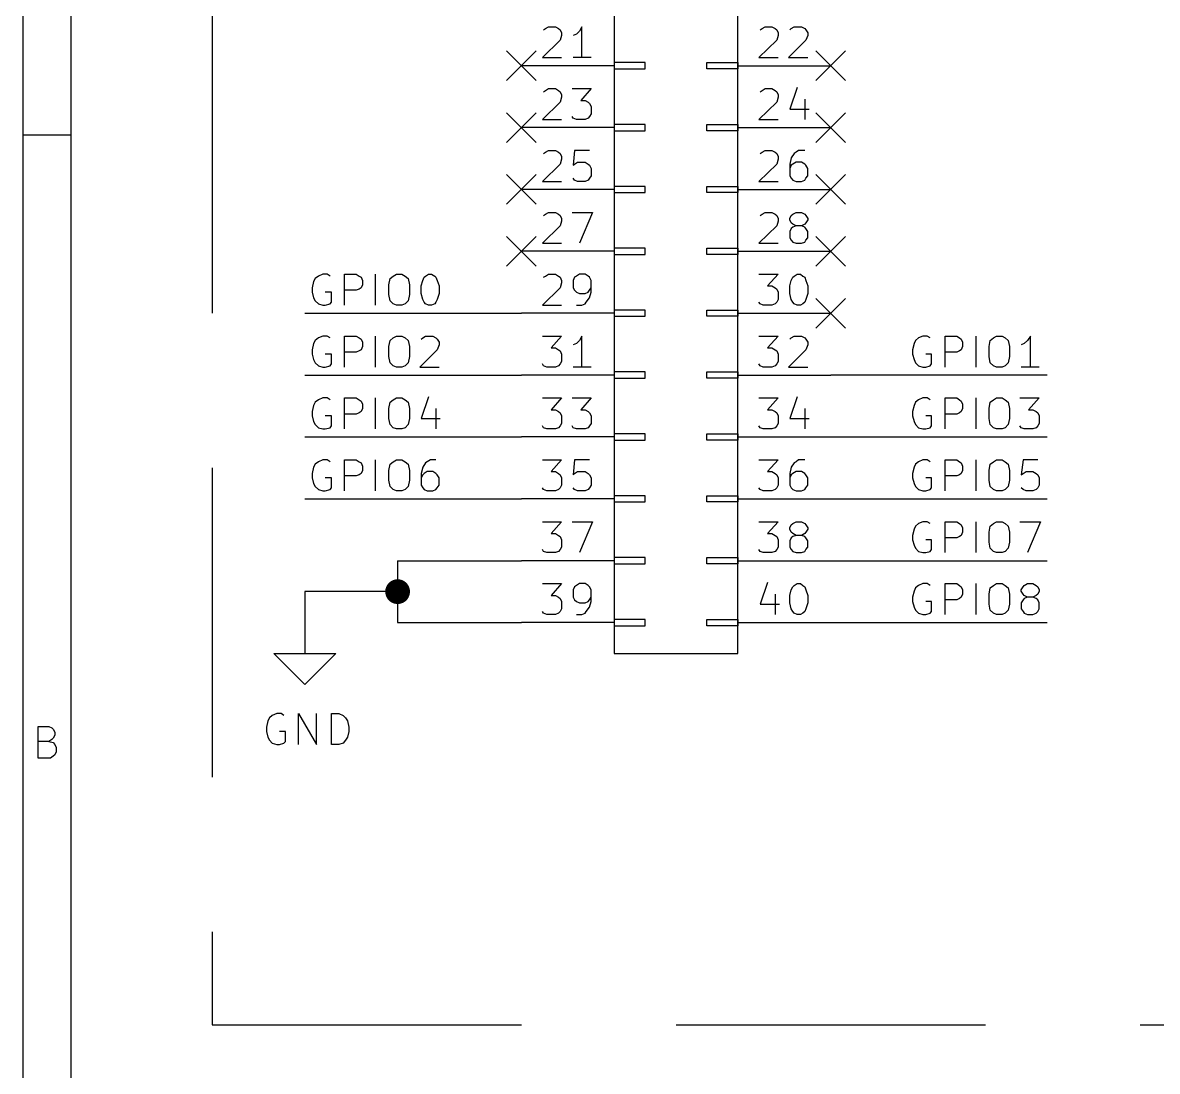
# Model space of a CAD drawing. Extents: x 0.4 to 11.3, y -7.9 to -0.4.
# Drawn here: x 0.394 to 2.228, y -3.875 to -2.18 of the extents above; entities that cross this region are included whole.
import ezdxf

# ---------------------------------------------------------------- set-up
doc = ezdxf.new("R2010")
doc.units = 0
doc.header["$MEASUREMENT"] = 0
doc.linetypes.add('DASHED', pattern=[0.75, 0.5, -0.25])
for name, color, linetype in [('BLACK', 7, 'CONTINUOUS'), ('BLUE2', 5, 'CONTINUOUS'), ('BLUE3', 171, 'CONTINUOUS'), ('CYAN2', 4, 'CONTINUOUS'), ('GREEN2', 3, 'CONTINUOUS'), ('LYELLOW', 51, 'CONTINUOUS'), ('RED2', 1, 'CONTINUOUS')]:
    doc.layers.add(name, color=color, linetype=linetype)

msp = doc.modelspace()

# ---------------------------------------------------------------- linework, layer by layer
at = {"layer": 'BLACK', "linetype": 'CONTINUOUS'}
for p, q in [((0.864, -2.599), (0.862, -2.609)), ((0.867, -2.594), (0.864, -2.599)), ((0.872, -2.59), (0.867, -2.594)), ((0.879, -2.587), (0.872, -2.59)), ((0.886, -2.587), (0.879, -2.587)), ((0.891, -2.59), (0.886, -2.587)), ((0.914, -2.637), (0.914, -2.587)), ((0.914, -2.587), (0.933, -2.587)), ((0.933, -2.587), (0.938, -2.59)), ((0.938, -2.59), (0.941, -2.592)), ((0.941, -2.592), (0.943, -2.597)), ((0.943, -2.604), (0.941, -2.609)), ((0.943, -2.597), (0.943, -2.604)), ((0.964, -2.637), (0.964, -2.587)), ((0.986, -2.604), (0.988, -2.594)), ((0.986, -2.62), (0.986, -2.604)), ((0.988, -2.594), (0.993, -2.59)), ((0.993, -2.59), (0.998, -2.587)), ((0.998, -2.587), (1.007, -2.587)), ((1.007, -2.587), (1.012, -2.59)), ((1.012, -2.59), (1.017, -2.594)), ((1.017, -2.594), (1.019, -2.604)), ((1.019, -2.604), (1.019, -2.62)), ((1.038, -2.606), (1.041, -2.597)), ((1.041, -2.597), (1.043, -2.592)), ((1.043, -2.592), (1.045, -2.59)), ((1.045, -2.59), (1.05, -2.587)), ((1.05, -2.587), (1.055, -2.587)), ((1.055, -2.587), (1.06, -2.59)), ((1.06, -2.59), (1.062, -2.592)), ((1.062, -2.592), (1.064, -2.597)), ((1.064, -2.597), (1.067, -2.606)), ((0.862, -2.609), (0.862, -2.616)), ((0.862, -2.616), (0.864, -2.625)), ((0.893, -2.616), (0.883, -2.616)), ((0.893, -2.632), (0.893, -2.616)), ((0.933, -2.613), (0.914, -2.613)), ((0.938, -2.611), (0.933, -2.613)), ((0.941, -2.609), (0.938, -2.611)), ((0.988, -2.63), (0.986, -2.62)), ((1.019, -2.62), (1.017, -2.63)), ((1.038, -2.618), (1.038, -2.606)), ((1.041, -2.628), (1.038, -2.618)), ((1.067, -2.618), (1.064, -2.628)), ((1.067, -2.606), (1.067, -2.618)), ((0.864, -2.625), (0.867, -2.63)), ((0.867, -2.63), (0.872, -2.635)), ((0.872, -2.635), (0.879, -2.637)), ((0.879, -2.637), (0.883, -2.637)), ((0.883, -2.637), (0.891, -2.635)), ((0.891, -2.635), (0.893, -2.632)), ((0.993, -2.635), (0.988, -2.63)), ((0.998, -2.637), (0.993, -2.635)), ((1.007, -2.637), (0.998, -2.637)), ((1.012, -2.635), (1.007, -2.637)), ((1.017, -2.63), (1.012, -2.635)), ((1.043, -2.632), (1.041, -2.628)), ((1.045, -2.635), (1.043, -2.632)), ((1.05, -2.637), (1.045, -2.635)), ((1.055, -2.637), (1.05, -2.637)), ((1.06, -2.635), (1.055, -2.637)), ((1.062, -2.632), (1.06, -2.635)), ((1.064, -2.628), (1.062, -2.632)), ((0.867, -2.694), (0.864, -2.699)), ((0.872, -2.69), (0.867, -2.694)), ((0.879, -2.687), (0.872, -2.69)), ((0.886, -2.687), (0.879, -2.687)), ((0.891, -2.69), (0.886, -2.687)), ((0.914, -2.737), (0.914, -2.687)), ((0.914, -2.687), (0.933, -2.687)), ((0.933, -2.687), (0.938, -2.69)), ((0.938, -2.69), (0.941, -2.692)), ((0.941, -2.692), (0.943, -2.697)), ((0.964, -2.737), (0.964, -2.687)), ((0.986, -2.704), (0.988, -2.694)), ((0.988, -2.694), (0.993, -2.69)), ((0.993, -2.69), (0.998, -2.687)), ((0.998, -2.687), (1.007, -2.687)), ((1.007, -2.687), (1.012, -2.69)), ((1.012, -2.69), (1.017, -2.694)), ((1.017, -2.694), (1.019, -2.704)), ((1.038, -2.692), (1.041, -2.69)), ((1.041, -2.69), (1.045, -2.687)), ((1.045, -2.687), (1.057, -2.687)), ((1.057, -2.687), (1.062, -2.69)), ((1.062, -2.69), (1.064, -2.692)), ((1.064, -2.692), (1.067, -2.697)), ((1.837, -2.694), (1.835, -2.699)), ((1.842, -2.69), (1.837, -2.694)), ((1.849, -2.687), (1.842, -2.69)), ((1.856, -2.687), (1.849, -2.687)), ((1.861, -2.69), (1.856, -2.687)), ((1.885, -2.737), (1.885, -2.687)), ((1.885, -2.687), (1.904, -2.687)), ((1.904, -2.687), (1.908, -2.69)), ((1.908, -2.69), (1.911, -2.692)), ((1.911, -2.692), (1.913, -2.697)), ((1.935, -2.737), (1.935, -2.687)), ((1.956, -2.704), (1.958, -2.694)), ((1.958, -2.694), (1.963, -2.69)), ((1.963, -2.69), (1.968, -2.687)), ((1.968, -2.687), (1.977, -2.687)), ((1.977, -2.687), (1.982, -2.69)), ((1.982, -2.69), (1.987, -2.694)), ((1.987, -2.694), (1.989, -2.704)), ((2.018, -2.694), (2.013, -2.699)), ((2.023, -2.687), (2.018, -2.694)), ((2.023, -2.737), (2.023, -2.687)), ((0.864, -2.699), (0.862, -2.709)), ((0.862, -2.709), (0.862, -2.716)), ((0.933, -2.713), (0.914, -2.713)), ((0.938, -2.711), (0.933, -2.713)), ((0.941, -2.709), (0.938, -2.711)), ((0.943, -2.704), (0.941, -2.709)), ((0.943, -2.697), (0.943, -2.704)), ((0.986, -2.72), (0.986, -2.704)), ((1.019, -2.704), (1.019, -2.72)), ((1.064, -2.709), (1.036, -2.737)), ((1.067, -2.701), (1.064, -2.709)), ((1.067, -2.697), (1.067, -2.701)), ((1.835, -2.699), (1.832, -2.709)), ((1.832, -2.709), (1.832, -2.716)), ((1.904, -2.713), (1.885, -2.713)), ((1.908, -2.711), (1.904, -2.713)), ((1.911, -2.709), (1.908, -2.711)), ((1.913, -2.704), (1.911, -2.709)), ((1.913, -2.697), (1.913, -2.704)), ((1.956, -2.72), (1.956, -2.704)), ((1.989, -2.704), (1.989, -2.72)), ((2.013, -2.699), (2.008, -2.701)), ((0.862, -2.716), (0.864, -2.725)), ((0.864, -2.725), (0.867, -2.73)), ((0.867, -2.73), (0.872, -2.735)), ((0.893, -2.716), (0.883, -2.716)), ((0.891, -2.735), (0.893, -2.732)), ((0.893, -2.732), (0.893, -2.716)), ((0.988, -2.73), (0.986, -2.72)), ((0.993, -2.735), (0.988, -2.73)), ((1.017, -2.73), (1.012, -2.735)), ((1.019, -2.72), (1.017, -2.73)), ((1.832, -2.716), (1.835, -2.725)), ((1.835, -2.725), (1.837, -2.73)), ((1.837, -2.73), (1.842, -2.735)), ((1.863, -2.716), (1.854, -2.716)), ((1.861, -2.735), (1.863, -2.732)), ((1.863, -2.732), (1.863, -2.716)), ((1.958, -2.73), (1.956, -2.72)), ((1.963, -2.735), (1.958, -2.73)), ((1.987, -2.73), (1.982, -2.735)), ((1.989, -2.72), (1.987, -2.73)), ((0.872, -2.735), (0.879, -2.737)), ((0.879, -2.737), (0.883, -2.737)), ((0.883, -2.737), (0.891, -2.735)), ((0.998, -2.737), (0.993, -2.735)), ((1.007, -2.737), (0.998, -2.737)), ((1.012, -2.735), (1.007, -2.737)), ((1.036, -2.737), (1.067, -2.737)), ((1.842, -2.735), (1.849, -2.737)), ((1.849, -2.737), (1.854, -2.737)), ((1.854, -2.737), (1.861, -2.735)), ((1.968, -2.737), (1.963, -2.735)), ((1.977, -2.737), (1.968, -2.737)), ((1.982, -2.735), (1.977, -2.737)), ((2.037, -2.737), (2.008, -2.737)), ((0.879, -2.787), (0.872, -2.79)), ((0.886, -2.787), (0.879, -2.787)), ((0.891, -2.79), (0.886, -2.787)), ((0.914, -2.837), (0.914, -2.787)), ((0.914, -2.787), (0.933, -2.787)), ((0.933, -2.787), (0.938, -2.79)), ((0.964, -2.837), (0.964, -2.787)), ((0.993, -2.79), (0.998, -2.787)), ((0.998, -2.787), (1.007, -2.787)), ((1.007, -2.787), (1.012, -2.79)), ((1.05, -2.785), (1.038, -2.82)), ((1.849, -2.787), (1.842, -2.79)), ((1.856, -2.787), (1.849, -2.787)), ((1.861, -2.79), (1.856, -2.787)), ((1.885, -2.837), (1.885, -2.787)), ((1.885, -2.787), (1.904, -2.787)), ((1.904, -2.787), (1.908, -2.79)), ((1.935, -2.837), (1.935, -2.787)), ((1.963, -2.79), (1.968, -2.787)), ((1.968, -2.787), (1.977, -2.787)), ((1.977, -2.787), (1.982, -2.79)), ((2.006, -2.787), (2.037, -2.787)), ((2.037, -2.787), (2.02, -2.806)), ((0.864, -2.799), (0.862, -2.809)), ((0.867, -2.794), (0.864, -2.799)), ((0.872, -2.79), (0.867, -2.794)), ((0.938, -2.79), (0.941, -2.792)), ((0.941, -2.792), (0.943, -2.797)), ((0.943, -2.804), (0.941, -2.809)), ((0.943, -2.797), (0.943, -2.804)), ((0.986, -2.804), (0.988, -2.794)), ((0.986, -2.82), (0.986, -2.804)), ((0.988, -2.794), (0.993, -2.79)), ((1.012, -2.79), (1.017, -2.794)), ((1.017, -2.794), (1.019, -2.804)), ((1.019, -2.804), (1.019, -2.82)), ((1.062, -2.804), (1.062, -2.837)), ((1.835, -2.799), (1.832, -2.809)), ((1.837, -2.794), (1.835, -2.799)), ((1.842, -2.79), (1.837, -2.794)), ((1.908, -2.79), (1.911, -2.792)), ((1.911, -2.792), (1.913, -2.797)), ((1.913, -2.804), (1.911, -2.809)), ((1.913, -2.797), (1.913, -2.804)), ((1.956, -2.804), (1.958, -2.794)), ((1.956, -2.82), (1.956, -2.804)), ((1.958, -2.794), (1.963, -2.79)), ((1.982, -2.79), (1.987, -2.794)), ((1.987, -2.794), (1.989, -2.804)), ((1.989, -2.804), (1.989, -2.82)), ((0.862, -2.809), (0.862, -2.816)), ((0.862, -2.816), (0.864, -2.825)), ((0.893, -2.816), (0.883, -2.816)), ((0.893, -2.832), (0.893, -2.816)), ((0.933, -2.813), (0.914, -2.813)), ((0.938, -2.811), (0.933, -2.813)), ((0.941, -2.809), (0.938, -2.811)), ((0.988, -2.83), (0.986, -2.82)), ((1.019, -2.82), (1.017, -2.83)), ((1.038, -2.82), (1.069, -2.82)), ((1.832, -2.809), (1.832, -2.816)), ((1.832, -2.816), (1.835, -2.825)), ((1.863, -2.816), (1.854, -2.816)), ((1.863, -2.832), (1.863, -2.816)), ((1.904, -2.813), (1.885, -2.813)), ((1.908, -2.811), (1.904, -2.813)), ((1.911, -2.809), (1.908, -2.811)), ((1.958, -2.83), (1.956, -2.82)), ((1.989, -2.82), (1.987, -2.83)), ((2.02, -2.806), (2.027, -2.806)), ((2.027, -2.806), (2.032, -2.809)), ((2.032, -2.809), (2.035, -2.811)), ((2.035, -2.811), (2.037, -2.816)), ((2.037, -2.816), (2.037, -2.828)), ((0.864, -2.825), (0.867, -2.83)), ((0.867, -2.83), (0.872, -2.835)), ((0.872, -2.835), (0.879, -2.837)), ((0.879, -2.837), (0.883, -2.837)), ((0.883, -2.837), (0.891, -2.835)), ((0.891, -2.835), (0.893, -2.832)), ((0.993, -2.835), (0.988, -2.83)), ((0.998, -2.837), (0.993, -2.835)), ((1.007, -2.837), (0.998, -2.837)), ((1.012, -2.835), (1.007, -2.837)), ((1.017, -2.83), (1.012, -2.835)), ((1.835, -2.825), (1.837, -2.83)), ((1.837, -2.83), (1.842, -2.835)), ((1.842, -2.835), (1.849, -2.837)), ((1.849, -2.837), (1.854, -2.837)), ((1.854, -2.837), (1.861, -2.835)), ((1.861, -2.835), (1.863, -2.832)), ((1.963, -2.835), (1.958, -2.83)), ((1.968, -2.837), (1.963, -2.835)), ((1.977, -2.837), (1.968, -2.837)), ((1.982, -2.835), (1.977, -2.837)), ((1.987, -2.83), (1.982, -2.835)), ((2.008, -2.835), (2.006, -2.832)), ((2.013, -2.837), (2.008, -2.835)), ((2.027, -2.837), (2.013, -2.837)), ((2.032, -2.835), (2.027, -2.837)), ((2.035, -2.832), (2.032, -2.835)), ((2.037, -2.828), (2.035, -2.832)), ((0.867, -2.894), (0.864, -2.899)), ((0.872, -2.89), (0.867, -2.894)), ((0.879, -2.887), (0.872, -2.89)), ((0.886, -2.887), (0.879, -2.887)), ((0.891, -2.89), (0.886, -2.887)), ((0.914, -2.937), (0.914, -2.887)), ((0.914, -2.887), (0.933, -2.887)), ((0.933, -2.887), (0.938, -2.89)), ((0.938, -2.89), (0.941, -2.892)), ((0.941, -2.892), (0.943, -2.897)), ((0.943, -2.897), (0.943, -2.904)), ((0.964, -2.937), (0.964, -2.887)), ((0.986, -2.904), (0.988, -2.894)), ((0.988, -2.894), (0.993, -2.89)), ((0.993, -2.89), (0.998, -2.887)), ((0.998, -2.887), (1.007, -2.887)), ((1.007, -2.887), (1.012, -2.89)), ((1.012, -2.89), (1.017, -2.894)), ((1.017, -2.894), (1.019, -2.904)), ((1.045, -2.892), (1.041, -2.899)), ((1.048, -2.89), (1.045, -2.892)), ((1.053, -2.887), (1.048, -2.89)), ((1.062, -2.887), (1.053, -2.887)), ((1.837, -2.894), (1.835, -2.899)), ((1.842, -2.89), (1.837, -2.894)), ((1.849, -2.887), (1.842, -2.89)), ((1.856, -2.887), (1.849, -2.887)), ((1.861, -2.89), (1.856, -2.887)), ((1.885, -2.937), (1.885, -2.887)), ((1.885, -2.887), (1.904, -2.887)), ((1.904, -2.887), (1.908, -2.89)), ((1.908, -2.89), (1.911, -2.892)), ((1.911, -2.892), (1.913, -2.897)), ((1.913, -2.897), (1.913, -2.904)), ((1.935, -2.937), (1.935, -2.887)), ((1.956, -2.904), (1.958, -2.894)), ((1.958, -2.894), (1.963, -2.89)), ((1.963, -2.89), (1.968, -2.887)), ((1.968, -2.887), (1.977, -2.887)), ((1.977, -2.887), (1.982, -2.89)), ((1.982, -2.89), (1.987, -2.894)), ((1.987, -2.894), (1.989, -2.904)), ((2.011, -2.887), (2.008, -2.911)), ((2.035, -2.887), (2.011, -2.887)), ((0.864, -2.899), (0.862, -2.909)), ((0.862, -2.909), (0.862, -2.916)), ((0.933, -2.913), (0.914, -2.913)), ((0.938, -2.911), (0.933, -2.913)), ((0.941, -2.909), (0.938, -2.911)), ((0.943, -2.904), (0.941, -2.909)), ((0.986, -2.92), (0.986, -2.904)), ((1.019, -2.904), (1.019, -2.92)), ((1.041, -2.899), (1.038, -2.909)), ((1.038, -2.909), (1.038, -2.928)), ((1.041, -2.911), (1.038, -2.916)), ((1.043, -2.909), (1.041, -2.911)), ((1.048, -2.906), (1.043, -2.909)), ((1.057, -2.906), (1.048, -2.906)), ((1.062, -2.909), (1.057, -2.906)), ((1.064, -2.911), (1.062, -2.909)), ((1.067, -2.916), (1.064, -2.911)), ((1.835, -2.899), (1.832, -2.909)), ((1.832, -2.909), (1.832, -2.916)), ((1.904, -2.913), (1.885, -2.913)), ((1.908, -2.911), (1.904, -2.913)), ((1.911, -2.909), (1.908, -2.911)), ((1.913, -2.904), (1.911, -2.909)), ((1.956, -2.92), (1.956, -2.904)), ((1.989, -2.904), (1.989, -2.92)), ((2.008, -2.911), (2.011, -2.909)), ((2.011, -2.909), (2.016, -2.906)), ((2.016, -2.906), (2.027, -2.906)), ((2.027, -2.906), (2.032, -2.909)), ((2.032, -2.909), (2.035, -2.911)), ((2.035, -2.911), (2.037, -2.916)), ((0.862, -2.916), (0.864, -2.925)), ((0.864, -2.925), (0.867, -2.93)), ((0.867, -2.93), (0.872, -2.935)), ((0.893, -2.916), (0.883, -2.916)), ((0.891, -2.935), (0.893, -2.932)), ((0.893, -2.932), (0.893, -2.916)), ((0.988, -2.93), (0.986, -2.92)), ((0.993, -2.935), (0.988, -2.93)), ((1.017, -2.93), (1.012, -2.935)), ((1.019, -2.92), (1.017, -2.93)), ((1.038, -2.928), (1.041, -2.932)), ((1.041, -2.932), (1.043, -2.935)), ((1.062, -2.935), (1.064, -2.932)), ((1.064, -2.932), (1.067, -2.928)), ((1.067, -2.928), (1.067, -2.916)), ((1.832, -2.916), (1.835, -2.925)), ((1.835, -2.925), (1.837, -2.93)), ((1.837, -2.93), (1.842, -2.935)), ((1.863, -2.916), (1.854, -2.916)), ((1.861, -2.935), (1.863, -2.932)), ((1.863, -2.932), (1.863, -2.916)), ((1.958, -2.93), (1.956, -2.92)), ((1.963, -2.935), (1.958, -2.93)), ((1.987, -2.93), (1.982, -2.935)), ((1.989, -2.92), (1.987, -2.93)), ((2.011, -2.935), (2.008, -2.932)), ((2.035, -2.932), (2.032, -2.935)), ((2.037, -2.928), (2.035, -2.932)), ((2.037, -2.916), (2.037, -2.928)), ((0.872, -2.935), (0.879, -2.937)), ((0.879, -2.937), (0.883, -2.937)), ((0.883, -2.937), (0.891, -2.935)), ((0.998, -2.937), (0.993, -2.935)), ((1.007, -2.937), (0.998, -2.937)), ((1.012, -2.935), (1.007, -2.937)), ((1.043, -2.935), (1.048, -2.937)), ((1.048, -2.937), (1.057, -2.937)), ((1.057, -2.937), (1.062, -2.935)), ((1.842, -2.935), (1.849, -2.937)), ((1.849, -2.937), (1.854, -2.937)), ((1.854, -2.937), (1.861, -2.935)), ((1.968, -2.937), (1.963, -2.935)), ((1.977, -2.937), (1.968, -2.937)), ((1.982, -2.935), (1.977, -2.937)), ((2.016, -2.937), (2.011, -2.935)), ((2.027, -2.937), (2.016, -2.937)), ((2.032, -2.935), (2.027, -2.937)), ((1.849, -2.987), (1.842, -2.99)), ((1.856, -2.987), (1.849, -2.987)), ((1.861, -2.99), (1.856, -2.987)), ((1.885, -3.037), (1.885, -2.987)), ((1.885, -2.987), (1.904, -2.987)), ((1.904, -2.987), (1.908, -2.99)), ((1.935, -3.037), (1.935, -2.987)), ((1.963, -2.99), (1.968, -2.987)), ((1.968, -2.987), (1.977, -2.987)), ((1.977, -2.987), (1.982, -2.99)), ((2.006, -2.987), (2.039, -2.987)), ((2.039, -2.987), (2.018, -3.037)), ((1.835, -2.999), (1.832, -3.009)), ((1.837, -2.994), (1.835, -2.999)), ((1.842, -2.99), (1.837, -2.994)), ((1.908, -2.99), (1.911, -2.992)), ((1.911, -2.992), (1.913, -2.997)), ((1.913, -3.004), (1.911, -3.009)), ((1.913, -2.997), (1.913, -3.004)), ((1.956, -3.004), (1.958, -2.994)), ((1.956, -3.02), (1.956, -3.004)), ((1.958, -2.994), (1.963, -2.99)), ((1.982, -2.99), (1.987, -2.994)), ((1.987, -2.994), (1.989, -3.004)), ((1.989, -3.004), (1.989, -3.02)), ((1.832, -3.009), (1.832, -3.016)), ((1.832, -3.016), (1.835, -3.025)), ((1.835, -3.025), (1.837, -3.03)), ((1.863, -3.016), (1.854, -3.016)), ((1.863, -3.032), (1.863, -3.016)), ((1.904, -3.013), (1.885, -3.013)), ((1.908, -3.011), (1.904, -3.013)), ((1.911, -3.009), (1.908, -3.011)), ((1.958, -3.03), (1.956, -3.02)), ((1.989, -3.02), (1.987, -3.03)), ((1.837, -3.03), (1.842, -3.035)), ((1.842, -3.035), (1.849, -3.037)), ((1.849, -3.037), (1.854, -3.037)), ((1.854, -3.037), (1.861, -3.035)), ((1.861, -3.035), (1.863, -3.032)), ((1.963, -3.035), (1.958, -3.03)), ((1.968, -3.037), (1.963, -3.035)), ((1.977, -3.037), (1.968, -3.037)), ((1.982, -3.035), (1.977, -3.037)), ((1.987, -3.03), (1.982, -3.035)), ((1.835, -3.099), (1.832, -3.109)), ((1.837, -3.094), (1.835, -3.099)), ((1.842, -3.09), (1.837, -3.094)), ((1.849, -3.087), (1.842, -3.09)), ((1.856, -3.087), (1.849, -3.087)), ((1.861, -3.09), (1.856, -3.087)), ((1.885, -3.137), (1.885, -3.087)), ((1.885, -3.087), (1.904, -3.087)), ((1.904, -3.087), (1.908, -3.09)), ((1.908, -3.09), (1.911, -3.092)), ((1.911, -3.092), (1.913, -3.097)), ((1.913, -3.097), (1.913, -3.104)), ((1.935, -3.137), (1.935, -3.087)), ((1.956, -3.104), (1.958, -3.094)), ((1.958, -3.094), (1.963, -3.09)), ((1.963, -3.09), (1.968, -3.087)), ((1.968, -3.087), (1.977, -3.087)), ((1.977, -3.087), (1.982, -3.09)), ((1.982, -3.09), (1.987, -3.094)), ((1.987, -3.094), (1.989, -3.104)), ((2.008, -3.097), (2.011, -3.092)), ((2.008, -3.099), (2.008, -3.097)), ((2.011, -3.104), (2.008, -3.099)), ((2.011, -3.092), (2.013, -3.09)), ((2.013, -3.09), (2.018, -3.087)), ((2.018, -3.087), (2.027, -3.087)), ((2.027, -3.087), (2.032, -3.09)), ((2.032, -3.09), (2.035, -3.092)), ((2.035, -3.092), (2.037, -3.097)), ((2.037, -3.099), (2.035, -3.104)), ((2.037, -3.097), (2.037, -3.099)), ((1.832, -3.109), (1.832, -3.116)), ((1.832, -3.116), (1.835, -3.125)), ((1.863, -3.116), (1.854, -3.116)), ((1.863, -3.132), (1.863, -3.116)), ((1.904, -3.113), (1.885, -3.113)), ((1.908, -3.111), (1.904, -3.113)), ((1.911, -3.109), (1.908, -3.111)), ((1.913, -3.104), (1.911, -3.109)), ((1.956, -3.12), (1.956, -3.104)), ((1.989, -3.104), (1.989, -3.12)), ((2.011, -3.113), (2.008, -3.118)), ((2.013, -3.106), (2.011, -3.104)), ((2.013, -3.111), (2.011, -3.113)), ((2.018, -3.109), (2.013, -3.106)), ((2.018, -3.109), (2.013, -3.111)), ((2.027, -3.109), (2.018, -3.109)), ((2.032, -3.106), (2.027, -3.109)), ((2.032, -3.111), (2.027, -3.109)), ((2.035, -3.104), (2.032, -3.106)), ((2.035, -3.113), (2.032, -3.111)), ((2.037, -3.118), (2.035, -3.113)), ((1.835, -3.125), (1.837, -3.13)), ((1.837, -3.13), (1.842, -3.135)), ((1.842, -3.135), (1.849, -3.137)), ((1.854, -3.137), (1.861, -3.135)), ((1.861, -3.135), (1.863, -3.132)), ((1.958, -3.13), (1.956, -3.12)), ((1.963, -3.135), (1.958, -3.13)), ((1.968, -3.137), (1.963, -3.135)), ((1.982, -3.135), (1.977, -3.137)), ((1.987, -3.13), (1.982, -3.135)), ((1.989, -3.12), (1.987, -3.13)), ((2.008, -3.118), (2.008, -3.128)), ((2.008, -3.128), (2.011, -3.132)), ((2.011, -3.132), (2.013, -3.135)), ((2.013, -3.135), (2.018, -3.137)), ((2.027, -3.137), (2.032, -3.135)), ((2.032, -3.135), (2.035, -3.132)), ((2.035, -3.132), (2.037, -3.128)), ((2.037, -3.128), (2.037, -3.118)), ((1.849, -3.137), (1.854, -3.137)), ((1.977, -3.137), (1.968, -3.137)), ((2.018, -3.137), (2.027, -3.137))]:
    msp.add_line(p, q, dxfattribs=at)
at = {"layer": 'BLUE2', "linetype": 'CONTINUOUS'}
for p, q in [((1.176, -2.226), (1.224, -2.274)), ((1.224, -2.226), (1.176, -2.274)), ((1.676, -2.226), (1.724, -2.274)), ((1.724, -2.226), (1.676, -2.274)), ((1.176, -2.326), (1.224, -2.374)), ((1.224, -2.326), (1.176, -2.374)), ((1.676, -2.326), (1.724, -2.374)), ((1.724, -2.326), (1.676, -2.374)), ((1.176, -2.426), (1.224, -2.474)), ((1.224, -2.426), (1.176, -2.474)), ((1.676, -2.426), (1.724, -2.474)), ((1.724, -2.426), (1.676, -2.474)), ((1.176, -2.526), (1.224, -2.574)), ((1.224, -2.526), (1.176, -2.574)), ((1.676, -2.526), (1.724, -2.574)), ((1.724, -2.526), (1.676, -2.574)), ((1.676, -2.626), (1.724, -2.674)), ((1.724, -2.626), (1.676, -2.674))]:
    msp.add_line(p, q, dxfattribs=at)
at = {"layer": 'BLUE3', "linetype": 'DASHED'}
for p, q in [((0.7, -0.65), (0.7, -3.8)), ((0.7, -3.8), (3.9, -3.8))]:
    msp.add_line(p, q, dxfattribs=at)
at = {"layer": 'CYAN2', "linetype": 'CONTINUOUS'}
for p, q in [((0.797, -3.3), (0.793, -3.304)), ((0.805, -3.297), (0.797, -3.3)), ((0.812, -3.297), (0.805, -3.297)), ((0.816, -3.3), (0.812, -3.297)), ((0.84, -3.347), (0.84, -3.297)), ((0.84, -3.297), (0.869, -3.347)), ((0.869, -3.347), (0.869, -3.297)), ((0.893, -3.347), (0.893, -3.297)), ((0.893, -3.297), (0.905, -3.297)), ((0.905, -3.297), (0.912, -3.3)), ((0.912, -3.3), (0.916, -3.304)), ((0.79, -3.309), (0.788, -3.319)), ((0.788, -3.319), (0.788, -3.326)), ((0.793, -3.304), (0.79, -3.309)), ((0.916, -3.304), (0.919, -3.309)), ((0.919, -3.309), (0.921, -3.319)), ((0.921, -3.319), (0.921, -3.326)), ((0.788, -3.326), (0.79, -3.335)), ((0.79, -3.335), (0.793, -3.34)), ((0.819, -3.326), (0.809, -3.326)), ((0.819, -3.342), (0.819, -3.326)), ((0.919, -3.335), (0.916, -3.34)), ((0.921, -3.326), (0.919, -3.335)), ((0.793, -3.34), (0.797, -3.345)), ((0.797, -3.345), (0.805, -3.347)), ((0.805, -3.347), (0.809, -3.347)), ((0.809, -3.347), (0.816, -3.345)), ((0.816, -3.345), (0.819, -3.342)), ((0.905, -3.347), (0.893, -3.347)), ((0.912, -3.345), (0.905, -3.347)), ((0.916, -3.34), (0.912, -3.345))]:
    msp.add_line(p, q, dxfattribs=at)
at = {"layer": 'GREEN2', "linetype": 'CONTINUOUS'}
for p, q in [((0.85, -2.65), (1.2, -2.65)), ((0.85, -2.75), (1.2, -2.75)), ((2.05, -2.75), (1.7, -2.75)), ((0.85, -2.85), (1.2, -2.85)), ((1.7, -2.85), (2.05, -2.85)), ((0.85, -2.95), (1.2, -2.95)), ((1.7, -2.95), (2.05, -2.95)), ((1, -3.05), (1, -3.1)), ((1, -3.05), (1.2, -3.05)), ((1.7, -3.05), (2.05, -3.05)), ((0.85, -3.1), (0.85, -3.15)), ((1, -3.1), (0.85, -3.1)), ((1, -3.1), (1, -3.15)), ((1, -3.15), (1.2, -3.15)), ((1.7, -3.15), (2.05, -3.15))]:
    msp.add_line(p, q, dxfattribs=at)
at = {"layer": 'GREEN2', "const_width": 0.02}
msp.add_lwpolyline([(0.99, -3.1, 1), (1.01, -3.1, 1)], format="xyb", close=True, dxfattribs=at)
at = {"layer": 'LYELLOW', "linetype": 'CONTINUOUS'}
for p, q in [((1.35, -1.2), (1.35, -3.2)), ((1.55, -3.2), (1.55, -1.2)), ((1.35, -3.2), (1.55, -3.2))]:
    msp.add_line(p, q, dxfattribs=at)
at = {"layer": 'RED2', "linetype": 'CONTINUOUS'}
for p, q in [((0.394, -0.394), (0.394, -7.874)), ((0.472, -0.472), (0.472, -7.796)), ((1.35, -1.2), (1.35, -3.2)), ((1.35, -1.2), (1.35, -3.2)), ((1.55, -3.2), (1.55, -1.2)), ((1.55, -3.2), (1.55, -1.2)), ((1.236, -2.192), (1.239, -2.19)), ((1.239, -2.19), (1.244, -2.187)), ((1.244, -2.187), (1.255, -2.187)), ((1.255, -2.187), (1.26, -2.19)), ((1.26, -2.19), (1.263, -2.192)), ((1.263, -2.192), (1.265, -2.197)), ((1.265, -2.197), (1.265, -2.201)), ((1.289, -2.199), (1.284, -2.201)), ((1.294, -2.194), (1.289, -2.199)), ((1.298, -2.187), (1.294, -2.194)), ((1.298, -2.237), (1.298, -2.187)), ((1.586, -2.192), (1.589, -2.19)), ((1.589, -2.19), (1.594, -2.187)), ((1.594, -2.187), (1.605, -2.187)), ((1.605, -2.187), (1.61, -2.19)), ((1.61, -2.19), (1.613, -2.192)), ((1.613, -2.192), (1.615, -2.197)), ((1.615, -2.197), (1.615, -2.201)), ((1.634, -2.192), (1.636, -2.19)), ((1.636, -2.19), (1.641, -2.187)), ((1.641, -2.187), (1.653, -2.187)), ((1.653, -2.187), (1.658, -2.19)), ((1.658, -2.19), (1.66, -2.192)), ((1.66, -2.192), (1.663, -2.197)), ((1.663, -2.197), (1.663, -2.201)), ((1.263, -2.209), (1.234, -2.237)), ((1.265, -2.201), (1.263, -2.209)), ((1.613, -2.209), (1.584, -2.237)), ((1.615, -2.201), (1.613, -2.209)), ((1.66, -2.209), (1.632, -2.237)), ((1.663, -2.201), (1.66, -2.209)), ((1.234, -2.237), (1.265, -2.237)), ((1.313, -2.237), (1.284, -2.237)), ((1.584, -2.237), (1.615, -2.237)), ((1.632, -2.237), (1.663, -2.237)), ((1.35, -2.25), (1.2, -2.25)), ((1.35, -2.245), (1.35, -2.255)), ((1.4, -2.245), (1.35, -2.245)), ((1.35, -2.255), (1.4, -2.255)), ((1.4, -2.255), (1.4, -2.245)), ((1.5, -2.255), (1.5, -2.245)), ((1.5, -2.245), (1.55, -2.245)), ((1.55, -2.255), (1.5, -2.255)), ((1.55, -2.245), (1.55, -2.255)), ((1.55, -2.25), (1.7, -2.25)), ((1.236, -2.292), (1.239, -2.29)), ((1.239, -2.29), (1.244, -2.287)), ((1.244, -2.287), (1.255, -2.287)), ((1.255, -2.287), (1.26, -2.29)), ((1.26, -2.29), (1.263, -2.292)), ((1.263, -2.292), (1.265, -2.297)), ((1.282, -2.287), (1.313, -2.287)), ((1.313, -2.287), (1.296, -2.306)), ((1.586, -2.292), (1.589, -2.29)), ((1.589, -2.29), (1.594, -2.287)), ((1.594, -2.287), (1.605, -2.287)), ((1.605, -2.287), (1.61, -2.29)), ((1.61, -2.29), (1.613, -2.292)), ((1.613, -2.292), (1.615, -2.297)), ((1.646, -2.285), (1.634, -2.32)), ((1.263, -2.309), (1.234, -2.337)), ((1.265, -2.301), (1.263, -2.309)), ((1.265, -2.297), (1.265, -2.301)), ((1.296, -2.306), (1.303, -2.306)), ((1.303, -2.306), (1.308, -2.309)), ((1.308, -2.309), (1.31, -2.311)), ((1.613, -2.309), (1.584, -2.337)), ((1.615, -2.301), (1.613, -2.309)), ((1.615, -2.297), (1.615, -2.301)), ((1.658, -2.304), (1.658, -2.337)), ((1.31, -2.311), (1.313, -2.316)), ((1.313, -2.328), (1.31, -2.332)), ((1.313, -2.316), (1.313, -2.328)), ((1.634, -2.32), (1.665, -2.32)), ((1.234, -2.337), (1.265, -2.337)), ((1.284, -2.335), (1.282, -2.332)), ((1.289, -2.337), (1.284, -2.335)), ((1.303, -2.337), (1.289, -2.337)), ((1.308, -2.335), (1.303, -2.337)), ((1.31, -2.332), (1.308, -2.335)), ((1.35, -2.345), (1.35, -2.355)), ((1.4, -2.345), (1.35, -2.345)), ((1.4, -2.355), (1.4, -2.345)), ((1.5, -2.355), (1.5, -2.345)), ((1.5, -2.345), (1.55, -2.345)), ((1.55, -2.345), (1.55, -2.355)), ((1.584, -2.337), (1.615, -2.337)), ((0.394, -2.362), (0.472, -2.362)), ((1.35, -2.35), (1.2, -2.35)), ((1.35, -2.355), (1.4, -2.355)), ((1.55, -2.355), (1.5, -2.355)), ((1.55, -2.35), (1.7, -2.35)), ((1.236, -2.392), (1.239, -2.39)), ((1.239, -2.39), (1.244, -2.387)), ((1.244, -2.387), (1.255, -2.387)), ((1.255, -2.387), (1.26, -2.39)), ((1.26, -2.39), (1.263, -2.392)), ((1.263, -2.392), (1.265, -2.397)), ((1.265, -2.401), (1.263, -2.409)), ((1.265, -2.397), (1.265, -2.401)), ((1.286, -2.387), (1.284, -2.411)), ((1.31, -2.387), (1.286, -2.387)), ((1.586, -2.392), (1.589, -2.39)), ((1.589, -2.39), (1.594, -2.387)), ((1.594, -2.387), (1.605, -2.387)), ((1.605, -2.387), (1.61, -2.39)), ((1.61, -2.39), (1.613, -2.392)), ((1.613, -2.392), (1.615, -2.397)), ((1.615, -2.401), (1.613, -2.409)), ((1.615, -2.397), (1.615, -2.401)), ((1.636, -2.399), (1.634, -2.409)), ((1.641, -2.392), (1.636, -2.399)), ((1.644, -2.39), (1.641, -2.392)), ((1.648, -2.387), (1.644, -2.39)), ((1.658, -2.387), (1.648, -2.387)), ((1.263, -2.409), (1.234, -2.437)), ((1.284, -2.411), (1.286, -2.409)), ((1.286, -2.409), (1.291, -2.406)), ((1.291, -2.406), (1.303, -2.406)), ((1.303, -2.406), (1.308, -2.409)), ((1.308, -2.409), (1.31, -2.411)), ((1.31, -2.411), (1.313, -2.416)), ((1.313, -2.416), (1.313, -2.428)), ((1.613, -2.409), (1.584, -2.437)), ((1.634, -2.409), (1.634, -2.428)), ((1.636, -2.411), (1.634, -2.416)), ((1.639, -2.409), (1.636, -2.411)), ((1.644, -2.406), (1.639, -2.409)), ((1.653, -2.406), (1.644, -2.406)), ((1.658, -2.409), (1.653, -2.406)), ((1.66, -2.411), (1.658, -2.409)), ((1.663, -2.416), (1.66, -2.411)), ((1.663, -2.428), (1.663, -2.416)), ((1.234, -2.437), (1.265, -2.437)), ((1.286, -2.435), (1.284, -2.432)), ((1.291, -2.437), (1.286, -2.435)), ((1.303, -2.437), (1.291, -2.437)), ((1.308, -2.435), (1.303, -2.437)), ((1.31, -2.432), (1.308, -2.435)), ((1.313, -2.428), (1.31, -2.432)), ((1.584, -2.437), (1.615, -2.437)), ((1.634, -2.428), (1.636, -2.432)), ((1.636, -2.432), (1.639, -2.435)), ((1.639, -2.435), (1.644, -2.437)), ((1.644, -2.437), (1.653, -2.437)), ((1.653, -2.437), (1.658, -2.435)), ((1.658, -2.435), (1.66, -2.432)), ((1.66, -2.432), (1.663, -2.428)), ((1.35, -2.45), (1.2, -2.45)), ((1.35, -2.445), (1.35, -2.455)), ((1.4, -2.445), (1.35, -2.445)), ((1.35, -2.455), (1.4, -2.455)), ((1.4, -2.455), (1.4, -2.445)), ((1.5, -2.455), (1.5, -2.445)), ((1.5, -2.445), (1.55, -2.445)), ((1.55, -2.455), (1.5, -2.455)), ((1.55, -2.445), (1.55, -2.455)), ((1.55, -2.45), (1.7, -2.45)), ((1.236, -2.492), (1.239, -2.49)), ((1.239, -2.49), (1.244, -2.487)), ((1.244, -2.487), (1.255, -2.487)), ((1.255, -2.487), (1.26, -2.49)), ((1.26, -2.49), (1.263, -2.492)), ((1.263, -2.492), (1.265, -2.497)), ((1.282, -2.487), (1.315, -2.487)), ((1.315, -2.487), (1.294, -2.537)), ((1.586, -2.492), (1.589, -2.49)), ((1.589, -2.49), (1.594, -2.487)), ((1.594, -2.487), (1.605, -2.487)), ((1.605, -2.487), (1.61, -2.49)), ((1.61, -2.49), (1.613, -2.492)), ((1.613, -2.492), (1.615, -2.497)), ((1.634, -2.497), (1.636, -2.492)), ((1.636, -2.492), (1.639, -2.49)), ((1.639, -2.49), (1.644, -2.487)), ((1.644, -2.487), (1.653, -2.487)), ((1.653, -2.487), (1.658, -2.49)), ((1.658, -2.49), (1.66, -2.492)), ((1.66, -2.492), (1.663, -2.497)), ((1.263, -2.509), (1.234, -2.537)), ((1.265, -2.501), (1.263, -2.509)), ((1.265, -2.497), (1.265, -2.501)), ((1.613, -2.509), (1.584, -2.537)), ((1.615, -2.501), (1.613, -2.509)), ((1.615, -2.497), (1.615, -2.501)), ((1.634, -2.499), (1.634, -2.497)), ((1.636, -2.504), (1.634, -2.499)), ((1.639, -2.506), (1.636, -2.504)), ((1.639, -2.511), (1.636, -2.513)), ((1.644, -2.509), (1.639, -2.506)), ((1.644, -2.509), (1.639, -2.511)), ((1.653, -2.509), (1.644, -2.509)), ((1.658, -2.506), (1.653, -2.509)), ((1.658, -2.511), (1.653, -2.509)), ((1.66, -2.504), (1.658, -2.506)), ((1.66, -2.513), (1.658, -2.511)), ((1.663, -2.499), (1.66, -2.504)), ((1.663, -2.497), (1.663, -2.499)), ((1.636, -2.513), (1.634, -2.518)), ((1.634, -2.518), (1.634, -2.528)), ((1.634, -2.528), (1.636, -2.532)), ((1.663, -2.518), (1.66, -2.513)), ((1.66, -2.532), (1.663, -2.528)), ((1.663, -2.528), (1.663, -2.518)), ((1.234, -2.537), (1.265, -2.537)), ((1.35, -2.545), (1.35, -2.555)), ((1.4, -2.545), (1.35, -2.545)), ((1.4, -2.555), (1.4, -2.545)), ((1.5, -2.555), (1.5, -2.545)), ((1.5, -2.545), (1.55, -2.545)), ((1.55, -2.545), (1.55, -2.555)), ((1.584, -2.537), (1.615, -2.537)), ((1.636, -2.532), (1.639, -2.535)), ((1.639, -2.535), (1.644, -2.537)), ((1.644, -2.537), (1.653, -2.537)), ((1.653, -2.537), (1.658, -2.535)), ((1.658, -2.535), (1.66, -2.532)), ((1.35, -2.55), (1.2, -2.55)), ((1.35, -2.555), (1.4, -2.555)), ((1.55, -2.555), (1.5, -2.555)), ((1.55, -2.55), (1.7, -2.55)), ((1.236, -2.592), (1.239, -2.59)), ((1.239, -2.59), (1.244, -2.587)), ((1.244, -2.587), (1.255, -2.587)), ((1.255, -2.587), (1.26, -2.59)), ((1.26, -2.59), (1.263, -2.592)), ((1.263, -2.592), (1.265, -2.597)), ((1.265, -2.601), (1.263, -2.609)), ((1.265, -2.597), (1.265, -2.601)), ((1.286, -2.592), (1.284, -2.597)), ((1.284, -2.597), (1.284, -2.609)), ((1.289, -2.59), (1.286, -2.592)), ((1.294, -2.587), (1.289, -2.59)), ((1.303, -2.587), (1.294, -2.587)), ((1.308, -2.59), (1.303, -2.587)), ((1.31, -2.592), (1.308, -2.59)), ((1.313, -2.597), (1.31, -2.592)), ((1.313, -2.616), (1.313, -2.597)), ((1.584, -2.587), (1.615, -2.587)), ((1.615, -2.587), (1.598, -2.606)), ((1.634, -2.606), (1.636, -2.597)), ((1.636, -2.597), (1.639, -2.592)), ((1.639, -2.592), (1.641, -2.59)), ((1.641, -2.59), (1.646, -2.587)), ((1.646, -2.587), (1.651, -2.587)), ((1.651, -2.587), (1.655, -2.59)), ((1.655, -2.59), (1.658, -2.592)), ((1.658, -2.592), (1.66, -2.597)), ((1.66, -2.597), (1.663, -2.606)), ((1.263, -2.609), (1.234, -2.637)), ((1.284, -2.609), (1.286, -2.613)), ((1.286, -2.613), (1.289, -2.616)), ((1.289, -2.616), (1.294, -2.618)), ((1.294, -2.618), (1.303, -2.618)), ((1.303, -2.618), (1.308, -2.616)), ((1.308, -2.616), (1.31, -2.613)), ((1.31, -2.613), (1.313, -2.609)), ((1.31, -2.625), (1.313, -2.616)), ((1.598, -2.606), (1.605, -2.606)), ((1.605, -2.606), (1.61, -2.609)), ((1.61, -2.609), (1.613, -2.611)), ((1.613, -2.611), (1.615, -2.616)), ((1.615, -2.616), (1.615, -2.628)), ((1.634, -2.618), (1.634, -2.606)), ((1.636, -2.628), (1.634, -2.618)), ((1.663, -2.618), (1.66, -2.628)), ((1.663, -2.606), (1.663, -2.618)), ((1.234, -2.637), (1.265, -2.637)), ((1.289, -2.637), (1.298, -2.637)), ((1.298, -2.637), (1.303, -2.635)), ((1.303, -2.635), (1.305, -2.632)), ((1.305, -2.632), (1.31, -2.625)), ((1.586, -2.635), (1.584, -2.632)), ((1.591, -2.637), (1.586, -2.635)), ((1.605, -2.637), (1.591, -2.637)), ((1.61, -2.635), (1.605, -2.637)), ((1.613, -2.632), (1.61, -2.635)), ((1.615, -2.628), (1.613, -2.632)), ((1.639, -2.632), (1.636, -2.628)), ((1.641, -2.635), (1.639, -2.632)), ((1.646, -2.637), (1.641, -2.635)), ((1.651, -2.637), (1.646, -2.637)), ((1.655, -2.635), (1.651, -2.637)), ((1.658, -2.632), (1.655, -2.635)), ((1.66, -2.628), (1.658, -2.632)), ((1.35, -2.65), (1.2, -2.65)), ((1.35, -2.645), (1.35, -2.655)), ((1.4, -2.645), (1.35, -2.645)), ((1.35, -2.655), (1.4, -2.655)), ((1.4, -2.655), (1.4, -2.645)), ((1.5, -2.655), (1.5, -2.645)), ((1.5, -2.645), (1.55, -2.645)), ((1.55, -2.655), (1.5, -2.655)), ((1.55, -2.645), (1.55, -2.655)), ((1.55, -2.65), (1.7, -2.65)), ((1.234, -2.687), (1.265, -2.687)), ((1.265, -2.687), (1.248, -2.706)), ((1.294, -2.694), (1.289, -2.699)), ((1.298, -2.687), (1.294, -2.694)), ((1.298, -2.737), (1.298, -2.687)), ((1.584, -2.687), (1.615, -2.687)), ((1.615, -2.687), (1.598, -2.706)), ((1.634, -2.692), (1.636, -2.69)), ((1.636, -2.69), (1.641, -2.687)), ((1.641, -2.687), (1.653, -2.687)), ((1.653, -2.687), (1.658, -2.69)), ((1.658, -2.69), (1.66, -2.692)), ((1.66, -2.692), (1.663, -2.697)), ((1.248, -2.706), (1.255, -2.706)), ((1.255, -2.706), (1.26, -2.709)), ((1.26, -2.709), (1.263, -2.711)), ((1.263, -2.711), (1.265, -2.716)), ((1.289, -2.699), (1.284, -2.701)), ((1.598, -2.706), (1.605, -2.706)), ((1.605, -2.706), (1.61, -2.709)), ((1.61, -2.709), (1.613, -2.711)), ((1.613, -2.711), (1.615, -2.716)), ((1.66, -2.709), (1.632, -2.737)), ((1.663, -2.701), (1.66, -2.709)), ((1.663, -2.697), (1.663, -2.701)), ((1.236, -2.735), (1.234, -2.732)), ((1.263, -2.732), (1.26, -2.735)), ((1.265, -2.728), (1.263, -2.732)), ((1.265, -2.716), (1.265, -2.728)), ((1.586, -2.735), (1.584, -2.732)), ((1.613, -2.732), (1.61, -2.735)), ((1.615, -2.728), (1.613, -2.732)), ((1.615, -2.716), (1.615, -2.728)), ((1.35, -2.75), (1.2, -2.75)), ((1.241, -2.737), (1.236, -2.735)), ((1.255, -2.737), (1.241, -2.737)), ((1.26, -2.735), (1.255, -2.737)), ((1.313, -2.737), (1.284, -2.737)), ((1.35, -2.745), (1.35, -2.755)), ((1.4, -2.745), (1.35, -2.745)), ((1.4, -2.755), (1.4, -2.745)), ((1.5, -2.755), (1.5, -2.745)), ((1.5, -2.745), (1.55, -2.745)), ((1.55, -2.745), (1.55, -2.755)), ((1.55, -2.75), (1.7, -2.75)), ((1.591, -2.737), (1.586, -2.735)), ((1.605, -2.737), (1.591, -2.737)), ((1.61, -2.735), (1.605, -2.737)), ((1.632, -2.737), (1.663, -2.737)), ((1.35, -2.755), (1.4, -2.755)), ((1.55, -2.755), (1.5, -2.755)), ((1.234, -2.787), (1.265, -2.787)), ((1.265, -2.787), (1.248, -2.806)), ((1.282, -2.787), (1.313, -2.787)), ((1.313, -2.787), (1.296, -2.806)), ((1.584, -2.787), (1.615, -2.787)), ((1.615, -2.787), (1.598, -2.806)), ((1.646, -2.785), (1.634, -2.82)), ((1.658, -2.804), (1.658, -2.837)), ((1.248, -2.806), (1.255, -2.806)), ((1.255, -2.806), (1.26, -2.809)), ((1.26, -2.809), (1.263, -2.811)), ((1.263, -2.811), (1.265, -2.816)), ((1.265, -2.816), (1.265, -2.828)), ((1.296, -2.806), (1.303, -2.806)), ((1.303, -2.806), (1.308, -2.809)), ((1.308, -2.809), (1.31, -2.811)), ((1.31, -2.811), (1.313, -2.816)), ((1.313, -2.816), (1.313, -2.828)), ((1.598, -2.806), (1.605, -2.806)), ((1.605, -2.806), (1.61, -2.809)), ((1.61, -2.809), (1.613, -2.811)), ((1.613, -2.811), (1.615, -2.816)), ((1.615, -2.816), (1.615, -2.828)), ((1.634, -2.82), (1.665, -2.82)), ((1.236, -2.835), (1.234, -2.832)), ((1.241, -2.837), (1.236, -2.835)), ((1.255, -2.837), (1.241, -2.837)), ((1.26, -2.835), (1.255, -2.837)), ((1.263, -2.832), (1.26, -2.835)), ((1.265, -2.828), (1.263, -2.832)), ((1.284, -2.835), (1.282, -2.832)), ((1.289, -2.837), (1.284, -2.835)), ((1.303, -2.837), (1.289, -2.837)), ((1.308, -2.835), (1.303, -2.837)), ((1.31, -2.832), (1.308, -2.835)), ((1.313, -2.828), (1.31, -2.832)), ((1.586, -2.835), (1.584, -2.832)), ((1.591, -2.837), (1.586, -2.835)), ((1.605, -2.837), (1.591, -2.837)), ((1.61, -2.835), (1.605, -2.837)), ((1.613, -2.832), (1.61, -2.835)), ((1.615, -2.828), (1.613, -2.832)), ((1.35, -2.85), (1.2, -2.85)), ((1.35, -2.845), (1.35, -2.855)), ((1.4, -2.845), (1.35, -2.845)), ((1.35, -2.855), (1.4, -2.855)), ((1.4, -2.855), (1.4, -2.845)), ((1.5, -2.855), (1.5, -2.845)), ((1.5, -2.845), (1.55, -2.845)), ((1.55, -2.855), (1.5, -2.855)), ((1.55, -2.845), (1.55, -2.855)), ((1.55, -2.85), (1.7, -2.85)), ((1.234, -2.887), (1.265, -2.887)), ((1.265, -2.887), (1.248, -2.906)), ((1.286, -2.887), (1.284, -2.911)), ((1.31, -2.887), (1.286, -2.887)), ((1.584, -2.887), (1.615, -2.887)), ((1.615, -2.887), (1.598, -2.906)), ((1.641, -2.892), (1.636, -2.899)), ((1.644, -2.89), (1.641, -2.892)), ((1.648, -2.887), (1.644, -2.89)), ((1.658, -2.887), (1.648, -2.887)), ((1.248, -2.906), (1.255, -2.906)), ((1.255, -2.906), (1.26, -2.909)), ((1.26, -2.909), (1.263, -2.911)), ((1.263, -2.911), (1.265, -2.916)), ((1.284, -2.911), (1.286, -2.909)), ((1.286, -2.909), (1.291, -2.906)), ((1.291, -2.906), (1.303, -2.906)), ((1.303, -2.906), (1.308, -2.909)), ((1.308, -2.909), (1.31, -2.911)), ((1.31, -2.911), (1.313, -2.916)), ((1.598, -2.906), (1.605, -2.906)), ((1.605, -2.906), (1.61, -2.909)), ((1.61, -2.909), (1.613, -2.911)), ((1.613, -2.911), (1.615, -2.916)), ((1.636, -2.899), (1.634, -2.909)), ((1.634, -2.909), (1.634, -2.928)), ((1.636, -2.911), (1.634, -2.916)), ((1.639, -2.909), (1.636, -2.911)), ((1.644, -2.906), (1.639, -2.909)), ((1.653, -2.906), (1.644, -2.906)), ((1.658, -2.909), (1.653, -2.906)), ((1.66, -2.911), (1.658, -2.909)), ((1.663, -2.916), (1.66, -2.911)), ((1.236, -2.935), (1.234, -2.932)), ((1.263, -2.932), (1.26, -2.935)), ((1.265, -2.928), (1.263, -2.932)), ((1.265, -2.916), (1.265, -2.928)), ((1.286, -2.935), (1.284, -2.932)), ((1.31, -2.932), (1.308, -2.935)), ((1.313, -2.928), (1.31, -2.932)), ((1.313, -2.916), (1.313, -2.928)), ((1.586, -2.935), (1.584, -2.932)), ((1.613, -2.932), (1.61, -2.935)), ((1.615, -2.928), (1.613, -2.932)), ((1.615, -2.916), (1.615, -2.928)), ((1.634, -2.928), (1.636, -2.932)), ((1.636, -2.932), (1.639, -2.935)), ((1.658, -2.935), (1.66, -2.932)), ((1.66, -2.932), (1.663, -2.928)), ((1.663, -2.928), (1.663, -2.916)), ((1.35, -2.95), (1.2, -2.95)), ((1.241, -2.937), (1.236, -2.935)), ((1.255, -2.937), (1.241, -2.937)), ((1.26, -2.935), (1.255, -2.937)), ((1.291, -2.937), (1.286, -2.935)), ((1.303, -2.937), (1.291, -2.937)), ((1.308, -2.935), (1.303, -2.937)), ((1.35, -2.945), (1.35, -2.955)), ((1.4, -2.945), (1.35, -2.945)), ((1.4, -2.955), (1.4, -2.945)), ((1.5, -2.955), (1.5, -2.945)), ((1.5, -2.945), (1.55, -2.945)), ((1.55, -2.945), (1.55, -2.955)), ((1.55, -2.95), (1.7, -2.95)), ((1.591, -2.937), (1.586, -2.935)), ((1.605, -2.937), (1.591, -2.937)), ((1.61, -2.935), (1.605, -2.937)), ((1.639, -2.935), (1.644, -2.937)), ((1.644, -2.937), (1.653, -2.937)), ((1.653, -2.937), (1.658, -2.935)), ((1.35, -2.955), (1.4, -2.955)), ((1.55, -2.955), (1.5, -2.955)), ((1.234, -2.987), (1.265, -2.987)), ((1.265, -2.987), (1.248, -3.006)), ((1.282, -2.987), (1.315, -2.987)), ((1.315, -2.987), (1.294, -3.037)), ((1.584, -2.987), (1.615, -2.987)), ((1.615, -2.987), (1.598, -3.006)), ((1.639, -2.99), (1.644, -2.987)), ((1.644, -2.987), (1.653, -2.987)), ((1.653, -2.987), (1.658, -2.99)), ((1.248, -3.006), (1.255, -3.006)), ((1.255, -3.006), (1.26, -3.009)), ((1.598, -3.006), (1.605, -3.006)), ((1.605, -3.006), (1.61, -3.009)), ((1.634, -2.997), (1.636, -2.992)), ((1.634, -2.999), (1.634, -2.997)), ((1.636, -3.004), (1.634, -2.999)), ((1.636, -2.992), (1.639, -2.99)), ((1.639, -3.006), (1.636, -3.004)), ((1.644, -3.009), (1.639, -3.006)), ((1.658, -3.006), (1.653, -3.009)), ((1.658, -2.99), (1.66, -2.992)), ((1.66, -3.004), (1.658, -3.006)), ((1.66, -2.992), (1.663, -2.997)), ((1.663, -2.999), (1.66, -3.004)), ((1.663, -2.997), (1.663, -2.999)), ((1.26, -3.009), (1.263, -3.011)), ((1.263, -3.011), (1.265, -3.016)), ((1.265, -3.016), (1.265, -3.028)), ((1.61, -3.009), (1.613, -3.011)), ((1.613, -3.011), (1.615, -3.016)), ((1.615, -3.016), (1.615, -3.028)), ((1.636, -3.013), (1.634, -3.018)), ((1.634, -3.018), (1.634, -3.028)), ((1.639, -3.011), (1.636, -3.013)), ((1.644, -3.009), (1.639, -3.011)), ((1.653, -3.009), (1.644, -3.009)), ((1.658, -3.011), (1.653, -3.009)), ((1.66, -3.013), (1.658, -3.011)), ((1.663, -3.018), (1.66, -3.013)), ((1.663, -3.028), (1.663, -3.018)), ((1.236, -3.035), (1.234, -3.032)), ((1.241, -3.037), (1.236, -3.035)), ((1.255, -3.037), (1.241, -3.037)), ((1.26, -3.035), (1.255, -3.037)), ((1.263, -3.032), (1.26, -3.035)), ((1.265, -3.028), (1.263, -3.032)), ((1.586, -3.035), (1.584, -3.032)), ((1.591, -3.037), (1.586, -3.035)), ((1.605, -3.037), (1.591, -3.037)), ((1.61, -3.035), (1.605, -3.037)), ((1.613, -3.032), (1.61, -3.035)), ((1.615, -3.028), (1.613, -3.032)), ((1.634, -3.028), (1.636, -3.032)), ((1.636, -3.032), (1.639, -3.035)), ((1.639, -3.035), (1.644, -3.037)), ((1.644, -3.037), (1.653, -3.037)), ((1.653, -3.037), (1.658, -3.035)), ((1.658, -3.035), (1.66, -3.032)), ((1.66, -3.032), (1.663, -3.028)), ((1.35, -3.05), (1.2, -3.05)), ((1.35, -3.045), (1.35, -3.055)), ((1.4, -3.045), (1.35, -3.045)), ((1.35, -3.055), (1.4, -3.055)), ((1.4, -3.055), (1.4, -3.045)), ((1.5, -3.055), (1.5, -3.045)), ((1.5, -3.045), (1.55, -3.045)), ((1.55, -3.055), (1.5, -3.055)), ((1.55, -3.045), (1.55, -3.055)), ((1.55, -3.05), (1.7, -3.05)), ((1.234, -3.087), (1.265, -3.087)), ((1.265, -3.087), (1.248, -3.106)), ((1.286, -3.092), (1.284, -3.097)), ((1.284, -3.097), (1.284, -3.109)), ((1.289, -3.09), (1.286, -3.092)), ((1.294, -3.087), (1.289, -3.09)), ((1.303, -3.087), (1.294, -3.087)), ((1.308, -3.09), (1.303, -3.087)), ((1.31, -3.092), (1.308, -3.09)), ((1.313, -3.097), (1.31, -3.092)), ((1.313, -3.116), (1.313, -3.097)), ((1.598, -3.085), (1.586, -3.12)), ((1.634, -3.106), (1.636, -3.097)), ((1.636, -3.097), (1.639, -3.092)), ((1.639, -3.092), (1.641, -3.09)), ((1.641, -3.09), (1.646, -3.087)), ((1.646, -3.087), (1.651, -3.087)), ((1.651, -3.087), (1.655, -3.09)), ((1.655, -3.09), (1.658, -3.092)), ((1.658, -3.092), (1.66, -3.097)), ((1.66, -3.097), (1.663, -3.106)), ((1.248, -3.106), (1.255, -3.106)), ((1.255, -3.106), (1.26, -3.109)), ((1.26, -3.109), (1.263, -3.111)), ((1.263, -3.111), (1.265, -3.116)), ((1.265, -3.116), (1.265, -3.128)), ((1.284, -3.109), (1.286, -3.113)), ((1.286, -3.113), (1.289, -3.116)), ((1.289, -3.116), (1.294, -3.118)), ((1.303, -3.118), (1.308, -3.116)), ((1.308, -3.116), (1.31, -3.113)), ((1.31, -3.113), (1.313, -3.109)), ((1.31, -3.125), (1.313, -3.116)), ((1.61, -3.104), (1.61, -3.137)), ((1.634, -3.118), (1.634, -3.106)), ((1.663, -3.106), (1.663, -3.118)), ((1.236, -3.135), (1.234, -3.132)), ((1.241, -3.137), (1.236, -3.135)), ((1.26, -3.135), (1.255, -3.137)), ((1.263, -3.132), (1.26, -3.135)), ((1.265, -3.128), (1.263, -3.132)), ((1.294, -3.118), (1.303, -3.118)), ((1.298, -3.137), (1.303, -3.135)), ((1.303, -3.135), (1.305, -3.132)), ((1.305, -3.132), (1.31, -3.125)), ((1.586, -3.12), (1.617, -3.12)), ((1.636, -3.128), (1.634, -3.118)), ((1.639, -3.132), (1.636, -3.128)), ((1.641, -3.135), (1.639, -3.132)), ((1.646, -3.137), (1.641, -3.135)), ((1.655, -3.135), (1.651, -3.137)), ((1.658, -3.132), (1.655, -3.135)), ((1.66, -3.128), (1.658, -3.132)), ((1.663, -3.118), (1.66, -3.128)), ((0.85, -3.15), (0.85, -3.2)), ((1.35, -3.15), (1.2, -3.15)), ((1.255, -3.137), (1.241, -3.137)), ((1.289, -3.137), (1.298, -3.137)), ((1.35, -3.145), (1.35, -3.155)), ((1.4, -3.145), (1.35, -3.145)), ((1.4, -3.155), (1.4, -3.145)), ((1.5, -3.155), (1.5, -3.145)), ((1.5, -3.145), (1.55, -3.145)), ((1.55, -3.145), (1.55, -3.155)), ((1.55, -3.15), (1.7, -3.15)), ((1.651, -3.137), (1.646, -3.137)), ((1.35, -3.155), (1.4, -3.155)), ((1.55, -3.155), (1.5, -3.155)), ((0.85, -3.25), (0.8, -3.2)), ((0.8, -3.2), (0.85, -3.2)), ((0.85, -3.2), (0.9, -3.2)), ((0.9, -3.2), (0.85, -3.25)), ((1.35, -3.2), (1.55, -3.2)), ((1.35, -3.2), (1.55, -3.2)), ((0.419, -3.369), (0.419, -3.318)), ((0.419, -3.318), (0.436, -3.318)), ((0.436, -3.318), (0.441, -3.32)), ((0.441, -3.32), (0.443, -3.322)), ((0.443, -3.337), (0.441, -3.339)), ((0.443, -3.322), (0.446, -3.327)), ((0.446, -3.332), (0.443, -3.337)), ((0.446, -3.327), (0.446, -3.332)), ((0.436, -3.342), (0.419, -3.342)), ((0.441, -3.339), (0.436, -3.342)), ((0.436, -3.342), (0.443, -3.344)), ((0.443, -3.344), (0.446, -3.347)), ((0.446, -3.347), (0.448, -3.352)), ((0.448, -3.352), (0.448, -3.359)), ((0.439, -3.369), (0.419, -3.369)), ((0.443, -3.366), (0.439, -3.369)), ((0.446, -3.364), (0.443, -3.366)), ((0.448, -3.359), (0.446, -3.364))]:
    msp.add_line(p, q, dxfattribs=at)

doc.saveas('drawing.dxf')
